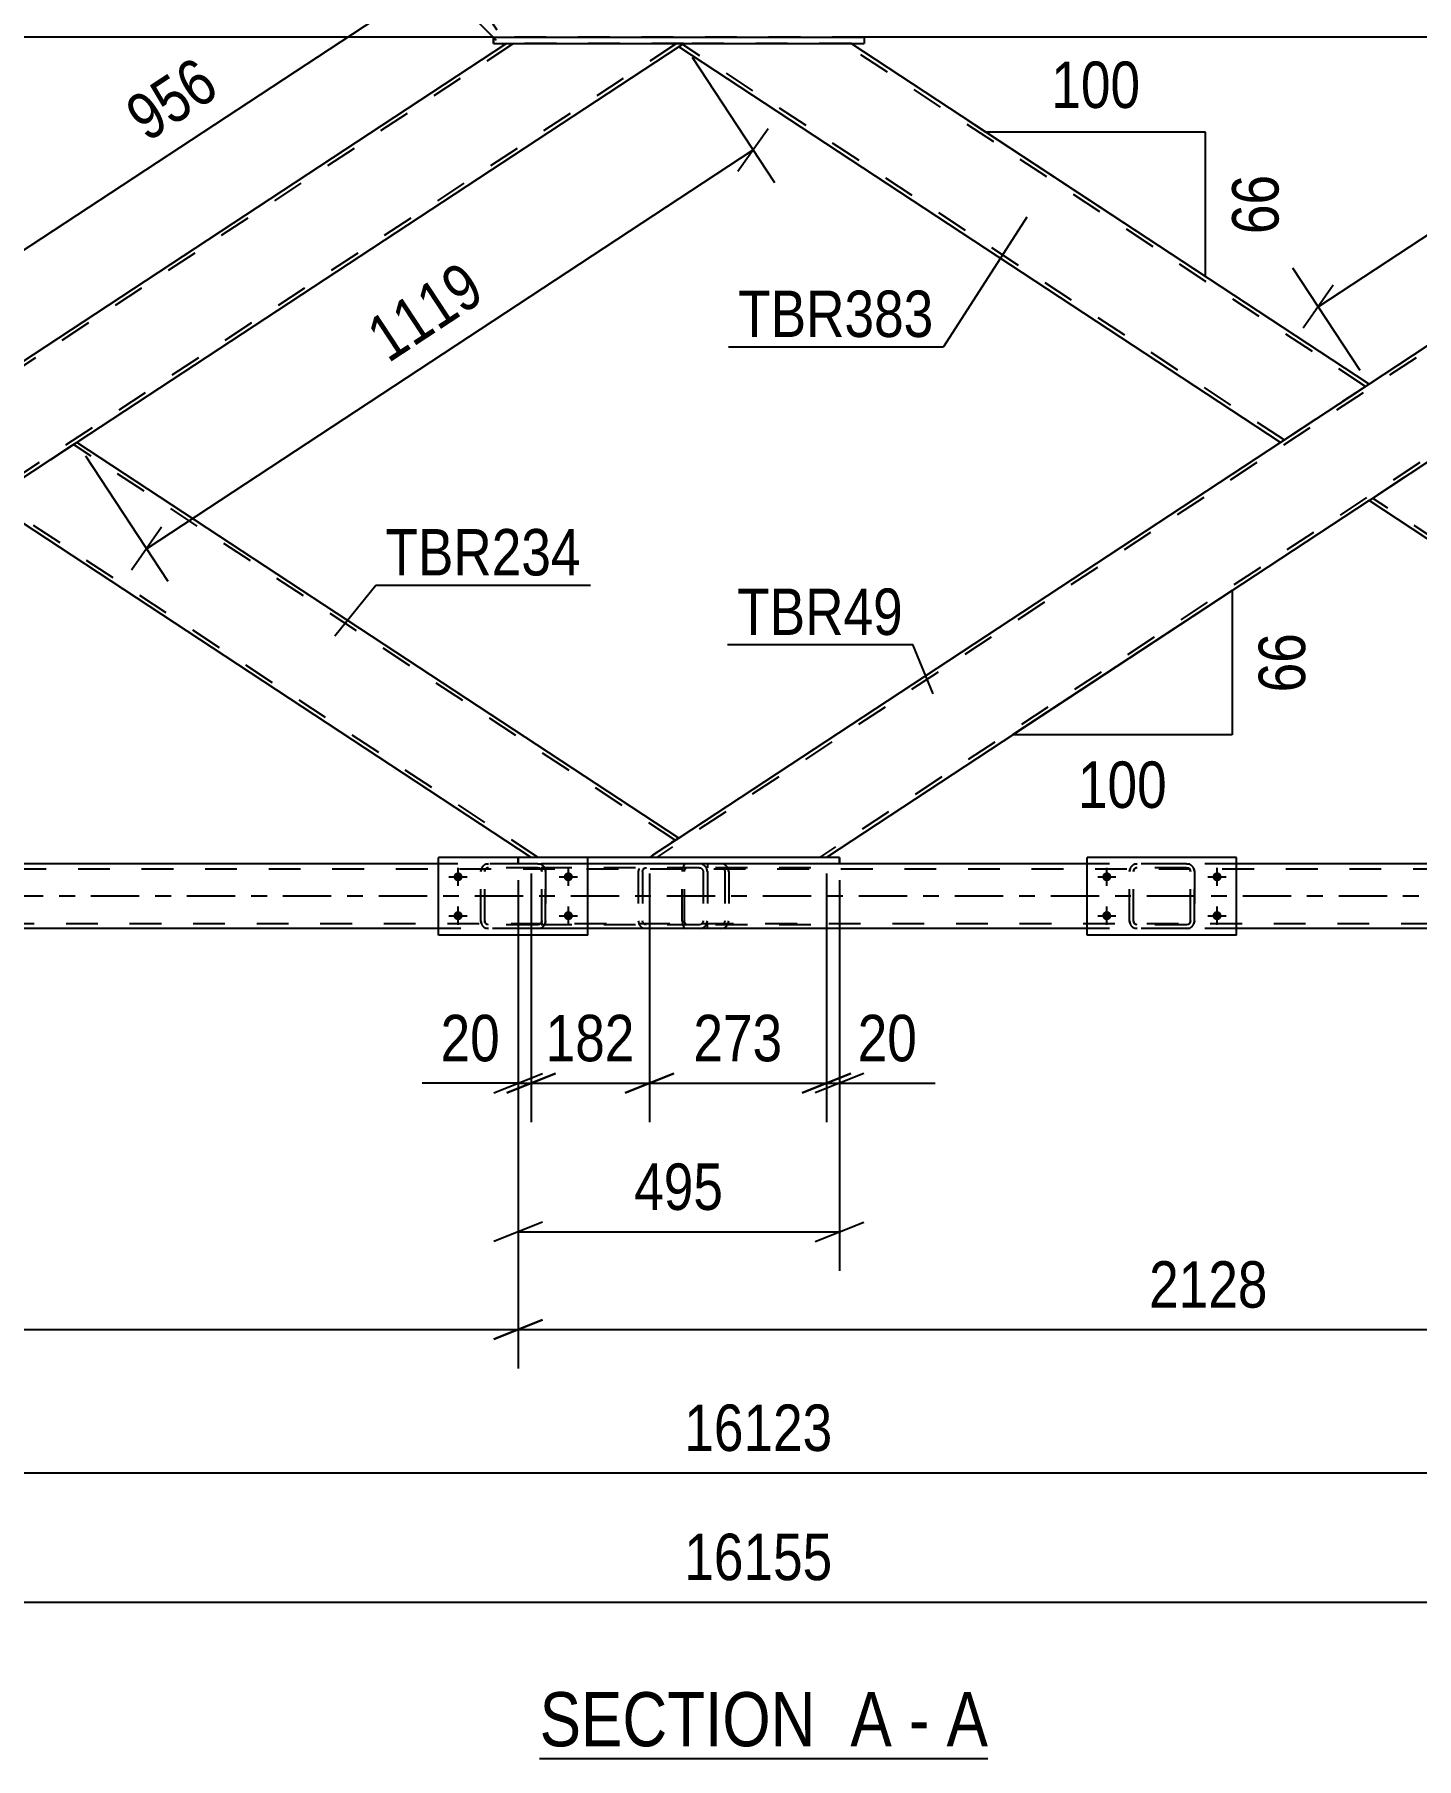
# Model space of a CAD drawing. Header units: millimetres. Extents: x -787 to 402, y -866 to -25.
# Drawn here: x -452.9 to -367.7, y -196.3 to -89.9 of the extents above; entities that cross this region are included whole.
import ezdxf

# ---------------------------------------------------------------- set-up
doc = ezdxf.new("R2010")
doc.units = ezdxf.units.MM
doc.linetypes.add('DXK_LINE_DOT2', pattern=[3.9198, 1.9599, -1.9599])
doc.linetypes.add('DXK_LINE_DOT3', pattern=[5.9187, 2.979, -0.9799, 0.9799, -0.9799])
doc.styles.add('Arial Narrow', font='ARIALN.TTF', dxfattribs={"height": 0.2})

# ---------------------------------------------------------------- blocks, each defined once
blk = doc.blocks.new('Unknown-569028579-12 - 4520')
at = {"color": 6, "linetype": 'Continuous'}
blk.add_line((-421.8, -196.25), (-394.16, -196.25), dxfattribs=at)
at = {"color": 0, "linetype": 'Continuous'}
for points in [[(-403.69, -195.5), (-403.69, -192), (-421.8, -192), (-421.8, -195.5)], [(-400.09, -195.5), (-400.09, -192), (-402.64, -192), (-402.64, -195.5)], [(-397.76, -195.5), (-397.76, -192), (-399.04, -192), (-399.04, -195.5)], [(-394.16, -195.5), (-394.16, -192), (-396.71, -192), (-396.71, -195.5)]]:
    blk.add_wipeout(points, dxfattribs=at)
at = {"color": 7, "linetype": 'Continuous', "style": 'Arial Narrow'}
for s, p in [('SECTION ', (-421.8, -195.5)), ('A', (-402.64, -195.5)), ('A', (-396.71, -195.5)), ('-', (-399.04, -195.5))]:
    blk.add_text(s, height=3.34, dxfattribs=at).set_placement(p)
blk = doc.blocks.new('Bolt-569028579-16185 - 4520')
at = {"linetype": 'Continuous'}
for points in [[(-386.83, -141.58, -1), (-386.83, -142.14, -1)], [(-380.03, -141.58, -1), (-380.03, -142.14, -1)], [(-386.83, -143.98, -1), (-386.83, -144.54, -1)], [(-380.03, -143.98, -1), (-380.03, -144.54, -1)]]:
    blk.add_hatch(color=1, dxfattribs=at).paths.add_polyline_path(points)
at = {"color": 1, "linetype": 'Continuous'}
for p, q in [((-386.83, -142.42), (-386.83, -141.3)), ((-380.03, -142.42), (-380.03, -141.3)), ((-387.39, -141.86), (-386.27, -141.86)), ((-380.59, -141.86), (-379.47, -141.86)), ((-387.39, -144.26), (-386.27, -144.26)), ((-386.83, -144.82), (-386.83, -143.7)), ((-380.59, -144.26), (-379.47, -144.26)), ((-380.03, -144.82), (-380.03, -143.7))]:
    blk.add_line(p, q, dxfattribs=at)
blk = doc.blocks.new('Part-569028579-4551 - 4520')
at = {"color": 2, "linetype": 'Continuous'}
for p, q in [((-455.76, -118.63), (-450.77, -115.34)), ((-450.33, -115.06), (-450.77, -115.34)), ((-413.22, -139.47), (-450.33, -115.06)), ((-455.79, -118.65), (-455.76, -118.63)), ((-422.33, -140.66), (-455.79, -118.65)), ((-413.66, -139.75), (-415.03, -140.66)), ((-413.26, -139.49), (-413.66, -139.75)), ((-413.26, -139.49), (-413.22, -139.47))]:
    blk.add_line(p, q, dxfattribs=at)
at = {"color": 7, "linetype": 'DXK_LINE_DOT2'}
for p, q in [((-413.44, -139.61), (-450.55, -115.2)), ((-455.57, -118.5), (-455.56, -118.49)), ((-421.9, -140.66), (-455.57, -118.5)), ((-413.66, -139.75), (-413.35, -139.55)), ((-415.03, -140.66), (-422.33, -140.66))]:
    blk.add_line(p, q, dxfattribs=at)
blk = doc.blocks.new('Part-569028579-4556 - 4520')
at = {"color": 2, "linetype": 'Continuous'}
for p, q in [((-370.62, -118.63), (-365.64, -115.34)), ((-365.2, -115.06), (-365.64, -115.34)), ((-328.09, -139.47), (-365.2, -115.06)), ((-370.66, -118.65), (-370.62, -118.63)), ((-337.2, -140.66), (-370.66, -118.65)), ((-328.53, -139.75), (-329.9, -140.66)), ((-328.12, -139.49), (-328.53, -139.75)), ((-328.12, -139.49), (-328.09, -139.47))]:
    blk.add_line(p, q, dxfattribs=at)
at = {"color": 7, "linetype": 'DXK_LINE_DOT2'}
for p, q in [((-328.31, -139.61), (-365.42, -115.2)), ((-370.44, -118.5), (-370.42, -118.49)), ((-336.76, -140.66), (-370.44, -118.5)), ((-328.53, -139.75), (-328.22, -139.55)), ((-329.9, -140.66), (-337.2, -140.66))]:
    blk.add_line(p, q, dxfattribs=at)
blk = doc.blocks.new('Part-569028579-4701 - 4520')
at = {"color": 2, "linetype": 'Continuous'}
for p, q in [((-424.65, -90.46), (-424.65, -90.06)), ((-424.65, -90.06), (-424.65, -90.06)), ((-424.65, -90.06), (-401.8, -90.06)), ((-401.8, -90.06), (-401.8, -90.46)), ((-424.65, -90.46), (-424.65, -90.46)), ((-424.65, -90.46), (-401.8, -90.46))]:
    blk.add_line(p, q, dxfattribs=at)
at = {"color": 7, "linetype": 'DXK_LINE_DOT2'}
for p, q in [((-424.65, -90.06), (-424.65, -90.46)), ((-424.65, -90.06), (-424.65, -90.06)), ((-401.8, -90.06), (-401.8, -90.46)), ((-424.65, -90.46), (-424.65, -90.46))]:
    blk.add_line(p, q, dxfattribs=at)
blk = doc.blocks.new('Part-569028579-4561 - 4520')
at = {"color": 7, "linetype": 'DXK_LINE_DOT2'}
for p, q in [((-423.42, -90.46), (-499.73, -140.66)), ((-413.37, -90.46), (-489.69, -140.66)), ((-412.93, -90.46), (-423.85, -90.46)), ((-412.93, -90.46), (-413.22, -90.65)), ((-455.79, -111.47), (-461.25, -115.06)), ((-450.33, -115.06), (-455.79, -118.65)), ((-498.36, -139.47), (-500.17, -140.66)), ((-489.25, -140.66), (-500.17, -140.66))]:
    blk.add_line(p, q, dxfattribs=at)
at = {"color": 2, "linetype": 'Continuous'}
for p, q in [((-423.85, -90.46), (-455.79, -111.47)), ((-413.22, -90.65), (-450.33, -115.06)), ((-461.25, -115.06), (-498.36, -139.47)), ((-455.79, -118.65), (-489.25, -140.66))]:
    blk.add_line(p, q, dxfattribs=at)
blk = doc.blocks.new('Part-569028579-4566 - 4520')
at = {"color": 7, "linetype": 'DXK_LINE_DOT2'}
for p, q in [((-338.28, -90.46), (-414.6, -140.66)), ((-328.24, -90.46), (-404.55, -140.66)), ((-327.8, -90.46), (-338.72, -90.46)), ((-327.8, -90.46), (-328.09, -90.65)), ((-370.66, -111.47), (-376.12, -115.06)), ((-365.2, -115.06), (-370.66, -118.65)), ((-413.22, -139.47), (-415.03, -140.66)), ((-404.12, -140.66), (-415.03, -140.66))]:
    blk.add_line(p, q, dxfattribs=at)
at = {"color": 2, "linetype": 'Continuous'}
for p, q in [((-338.72, -90.46), (-370.66, -111.47)), ((-328.09, -90.65), (-365.2, -115.06)), ((-376.12, -115.06), (-413.22, -139.47)), ((-370.66, -118.65), (-404.12, -140.66))]:
    blk.add_line(p, q, dxfattribs=at)
blk = doc.blocks.new('Part-569028579-4684 - 4520')
at = {"color": 2, "linetype": 'Continuous'}
for p, q in [((-424.65, -90.06), (-486.93, -90.06)), ((-339.52, -90.06), (-401.8, -90.06))]:
    blk.add_line(p, q, dxfattribs=at)
at = {"color": 7, "linetype": 'DXK_LINE_DOT2'}
blk.add_line((-401.8, -90.06), (-424.65, -90.06), dxfattribs=at)
blk = doc.blocks.new('Part-569028579-16118 - 4520')
at = {"color": 7, "linetype": 'DXK_LINE_DOT2'}
for p, q in [((-385.43, -141.54), (-385.39, -141.35)), ((-385.39, -141.35), (-385.43, -141.54)), ((-385.19, -141.54), (-385.17, -141.44)), ((-385.17, -141.44), (-385.19, -141.54)), ((-385.17, -141.44), (-385.12, -141.37)), ((-385.12, -141.37), (-385.17, -141.44)), ((-385.13, -141.09), (-384.95, -141.06)), ((-384.95, -141.06), (-385.13, -141.09)), ((-385.12, -141.37), (-385.04, -141.31)), ((-385.04, -141.31), (-385.12, -141.37)), ((-384.95, -141.3), (-385.04, -141.31)), ((-381.91, -141.06), (-384.95, -141.06)), ((-381.91, -141.3), (-384.95, -141.3)), ((-381.91, -141.06), (-381.72, -141.09)), ((-381.72, -141.09), (-381.91, -141.06)), ((-381.91, -141.3), (-381.82, -141.31)), ((-381.82, -141.31), (-381.74, -141.37)), ((-381.74, -141.37), (-381.82, -141.31)), ((-381.74, -141.37), (-381.69, -141.44)), ((-381.69, -141.44), (-381.74, -141.37)), ((-381.69, -141.44), (-381.67, -141.54)), ((-381.67, -141.54), (-381.69, -141.44)), ((-381.46, -141.35), (-381.43, -141.54)), ((-381.43, -141.54), (-381.46, -141.35)), ((-385.43, -144.58), (-385.43, -141.54)), ((-385.43, -141.54), (-385.43, -141.54)), ((-385.43, -144.58), (-385.43, -141.54)), ((-385.19, -144.58), (-385.19, -141.54)), ((-385.19, -141.54), (-385.19, -141.54)), ((-385.19, -144.58), (-385.19, -141.54)), ((-381.67, -144.58), (-381.67, -141.54)), ((-381.67, -141.54), (-381.67, -141.54)), ((-381.67, -144.58), (-381.67, -141.54)), ((-381.43, -144.58), (-381.43, -141.54)), ((-381.43, -141.54), (-381.43, -141.54)), ((-381.43, -141.54), (-381.43, -144.58)), ((-385.43, -144.58), (-385.43, -144.58)), ((-385.39, -144.76), (-385.43, -144.58)), ((-385.43, -144.58), (-385.39, -144.76)), ((-385.19, -144.58), (-385.19, -144.58)), ((-385.17, -144.67), (-385.19, -144.58)), ((-385.19, -144.58), (-385.17, -144.67)), ((-381.67, -144.58), (-381.69, -144.67)), ((-381.69, -144.67), (-381.67, -144.58)), ((-381.67, -144.58), (-381.67, -144.58)), ((-381.43, -144.58), (-381.46, -144.76)), ((-381.46, -144.76), (-381.43, -144.58)), ((-381.43, -144.58), (-381.43, -144.58)), ((-385.12, -144.75), (-385.17, -144.67)), ((-385.17, -144.67), (-385.12, -144.75)), ((-384.95, -145.06), (-385.13, -145.02)), ((-385.13, -145.02), (-384.95, -145.06)), ((-385.04, -144.8), (-385.12, -144.75)), ((-385.12, -144.75), (-385.04, -144.8)), ((-384.95, -144.82), (-385.04, -144.8)), ((-381.91, -144.82), (-384.95, -144.82)), ((-381.91, -145.06), (-384.95, -145.06)), ((-381.82, -144.8), (-381.91, -144.82)), ((-381.72, -145.02), (-381.91, -145.06)), ((-381.91, -145.06), (-381.72, -145.02)), ((-381.74, -144.75), (-381.82, -144.8)), ((-381.82, -144.8), (-381.74, -144.75)), ((-381.69, -144.67), (-381.74, -144.75)), ((-381.74, -144.75), (-381.69, -144.67))]:
    blk.add_line(p, q, dxfattribs=at)
at = {"color": 7, "linetype": 'DXK_LINE_DOT3'}
blk.add_line((-383.43, -143.06), (-383.43, -143.06), dxfattribs=at)
at = {"color": 7, "linetype": 'DXK_LINE_DOT2'}
for centre, start, end in [((-384.95, -141.54), 112.5, 157.5), ((-384.95, -141.54), 112.5, 157.5), ((-381.91, -141.54), 22.5, 67.5), ((-381.91, -141.54), 22.5, 67.5), ((-384.95, -144.58), 202.5, 247.5), ((-384.95, -144.58), 202.5, 247.5), ((-381.91, -144.58), 292.5, 337.5), ((-381.91, -144.58), 292.5, 337.5)]:
    blk.add_arc(centre, 0.48, start, end, dxfattribs=at)
blk = doc.blocks.new('Part-569028579-4737 - 4520')
at = {"color": 2, "linetype": 'Continuous'}
for p, q in [((-413.22, -90.65), (-413.19, -90.63)), ((-376.12, -115.06), (-413.22, -90.65)), ((-413.19, -90.63), (-412.93, -90.46)), ((-412.99, -90.49), (-412.95, -90.46)), ((-370.66, -111.47), (-402.6, -90.46)), ((-370.69, -111.49), (-371.09, -111.75)), ((-370.66, -111.47), (-370.69, -111.49)), ((-371.09, -111.75), (-376.12, -115.06))]:
    blk.add_line(p, q, dxfattribs=at)
at = {"color": 7, "linetype": 'DXK_LINE_DOT2'}
for p, q in [((-413.22, -90.65), (-413.19, -90.63)), ((-375.9, -114.91), (-413.01, -90.5)), ((-402.6, -90.46), (-412.95, -90.46)), ((-370.88, -111.61), (-403.03, -90.46)), ((-371.09, -111.75), (-370.79, -111.55)), ((-375.9, -114.91), (-375.88, -114.9))]:
    blk.add_line(p, q, dxfattribs=at)
blk = doc.blocks.new('Part-569028579-4597 - 4520')
at = {"color": 7, "linetype": 'DXK_LINE_DOT2'}
for p, q in [((-412.99, -141.35), (-413.01, -141.54)), ((-412.93, -141.2), (-412.99, -141.35)), ((-412.84, -141.09), (-412.93, -141.2)), ((-412.87, -141.54), (-412.86, -141.44)), ((-412.86, -141.44), (-412.83, -141.37)), ((-412.74, -141.06), (-412.84, -141.09)), ((-412.83, -141.37), (-412.79, -141.31)), ((-412.79, -141.31), (-412.74, -141.3)), ((-405.07, -141.06), (-412.74, -141.06)), ((-405.07, -141.3), (-412.74, -141.3)), ((-411.46, -141.06), (-411.46, -141.3)), ((-410.45, -141.09), (-410.64, -141.06)), ((-410.64, -141.3), (-410.55, -141.31)), ((-410.55, -141.31), (-410.47, -141.37)), ((-410.47, -141.37), (-410.41, -141.44)), ((-410.41, -141.44), (-410.39, -141.54)), ((-410.17, -141.4), (-410.18, -141.35)), ((-410.14, -141.54), (-410.17, -141.4)), ((-413.01, -144.58), (-413.01, -141.54)), ((-412.87, -144.58), (-412.87, -141.54)), ((-410.39, -141.54), (-410.39, -144.58)), ((-410.14, -141.54), (-410.14, -144.58)), ((-413.01, -144.58), (-412.99, -144.76)), ((-412.86, -144.67), (-412.87, -144.58)), ((-410.39, -144.58), (-410.41, -144.67)), ((-410.18, -144.76), (-410.16, -144.64)), ((-410.16, -144.64), (-410.14, -144.58)), ((-412.99, -144.76), (-412.93, -144.92)), ((-412.93, -144.92), (-412.84, -145.02)), ((-412.83, -144.75), (-412.86, -144.67)), ((-412.84, -145.02), (-412.74, -145.06)), ((-412.79, -144.8), (-412.83, -144.75)), ((-412.74, -144.82), (-412.79, -144.8)), ((-405.07, -144.82), (-412.74, -144.82)), ((-405.07, -145.06), (-412.74, -145.06)), ((-411.46, -145.06), (-411.46, -144.82)), ((-410.55, -144.8), (-410.64, -144.82)), ((-410.64, -145.06), (-410.45, -145.02)), ((-410.47, -144.75), (-410.55, -144.8)), ((-410.41, -144.67), (-410.47, -144.75))]:
    blk.add_line(p, q, dxfattribs=at)
for centre, start, end in [((-410.63, -141.55), 23.8494, 68.8059), ((-410.63, -144.56), 291.1941, 336.1506)]:
    blk.add_arc(centre, 0.492, start, end, dxfattribs=at)
blk = doc.blocks.new('Part-569028579-4691 - 4520')
at = {"color": 7, "linetype": 'DXK_LINE_DOT2'}
for p, q in [((-411.97, -141.06), (-421.71, -141.06)), ((-411.97, -141.3), (-421.71, -141.3)), ((-415.69, -141.4), (-415.72, -141.54)), ((-415.68, -141.35), (-415.69, -141.4)), ((-415.46, -141.54), (-415.44, -141.44)), ((-415.44, -141.44), (-415.39, -141.37)), ((-415.21, -141.06), (-415.4, -141.09)), ((-415.39, -141.37), (-415.3, -141.31)), ((-415.3, -141.31), (-415.21, -141.3)), ((-411.78, -141.09), (-411.97, -141.06)), ((-411.97, -141.3), (-411.87, -141.31)), ((-411.87, -141.31), (-411.79, -141.37)), ((-411.79, -141.37), (-411.73, -141.44)), ((-411.73, -141.44), (-411.72, -141.54)), ((-411.49, -141.4), (-411.5, -141.35)), ((-411.46, -141.54), (-411.49, -141.4)), ((-415.72, -141.54), (-415.72, -144.58)), ((-415.46, -141.54), (-415.46, -144.58)), ((-411.72, -141.54), (-411.72, -144.58)), ((-411.46, -141.54), (-411.46, -144.58)), ((-415.72, -144.58), (-415.7, -144.64)), ((-415.7, -144.64), (-415.68, -144.76)), ((-415.44, -144.67), (-415.46, -144.58)), ((-411.72, -144.58), (-411.73, -144.67)), ((-411.5, -144.76), (-411.47, -144.64)), ((-411.47, -144.64), (-411.46, -144.58)), ((-411.97, -144.82), (-421.71, -144.82)), ((-411.97, -145.06), (-421.71, -145.06)), ((-415.39, -144.75), (-415.44, -144.67)), ((-415.4, -145.02), (-415.21, -145.06)), ((-415.3, -144.8), (-415.39, -144.75)), ((-415.21, -144.82), (-415.3, -144.8)), ((-411.87, -144.8), (-411.97, -144.82)), ((-411.97, -145.06), (-411.78, -145.02)), ((-411.79, -144.75), (-411.87, -144.8)), ((-411.73, -144.67), (-411.79, -144.75))]:
    blk.add_line(p, q, dxfattribs=at)
for centre, start, end in [((-411.95, -141.56), 24.32, 69.2417), ((-415.23, -144.56), 204.32, 249.2417), ((-411.95, -144.56), 290.7583, 335.68)]:
    blk.add_arc(centre, 0.496, start, end, dxfattribs=at)
blk = doc.blocks.new('Part-569028579-4750 - 4520')
at = {"color": 7, "linetype": 'DXK_LINE_DOT2'}
for p, q in [((-423.13, -141.06), (-423.13, -140.66)), ((-423.13, -140.66), (-423.13, -140.66)), ((-423.13, -140.66), (-423.13, -141.06)), ((-418.83, -140.66), (-423.13, -140.66)), ((-423.13, -141.06), (-423.13, -141.06)), ((-418.83, -141.06), (-423.13, -141.06)), ((-403.32, -140.66), (-403.32, -141.06))]:
    blk.add_line(p, q, dxfattribs=at)
at = {"color": 2, "linetype": 'Continuous'}
for p, q in [((-403.32, -140.66), (-418.83, -140.66)), ((-403.32, -141.06), (-418.83, -141.06)), ((-403.32, -141.06), (-403.32, -140.66))]:
    blk.add_line(p, q, dxfattribs=at)
blk = doc.blocks.new('Part-569028579-4857 - 4520')
at = {"color": 7, "linetype": 'DXK_LINE_DOT2'}
for p, q in [((-126.88, -141.38), (-725.39, -141.38)), ((-403.32, -141.06), (-428.03, -141.06)), ((-378.83, -141.06), (-388.03, -141.06)), ((-725.39, -144.74), (-126.88, -144.74)), ((-418.83, -145.06), (-428.03, -145.06)), ((-378.83, -145.06), (-388.03, -145.06))]:
    blk.add_line(p, q, dxfattribs=at)
at = {"color": 2, "linetype": 'Continuous'}
for p, q in [((-428.03, -141.06), (-458.83, -141.06)), ((-388.03, -141.06), (-403.32, -141.06)), ((-348.03, -141.06), (-378.83, -141.06)), ((-428.03, -145.06), (-458.83, -145.06)), ((-388.03, -145.06), (-418.83, -145.06)), ((-348.03, -145.06), (-378.83, -145.06))]:
    blk.add_line(p, q, dxfattribs=at)
at = {"color": 7, "linetype": 'DXK_LINE_DOT3'}
blk.add_line((-126.88, -143.06), (-725.39, -143.06), dxfattribs=at)
blk = doc.blocks.new('Part-569028579-16119 - 4520')
at = {"color": 2, "linetype": 'Continuous'}
for p, q in [((-378.83, -140.66), (-388.03, -140.66)), ((-388.03, -145.46), (-388.03, -140.66)), ((-378.83, -145.46), (-378.83, -140.66)), ((-378.83, -145.46), (-388.03, -145.46))]:
    blk.add_line(p, q, dxfattribs=at)
blk = doc.blocks.new('Part-569028579-16121 - 4520')
at = {"color": 7, "linetype": 'DXK_LINE_DOT2'}
for p, q in [((-425.43, -141.54), (-425.39, -141.35)), ((-425.39, -141.35), (-425.43, -141.54)), ((-425.19, -141.54), (-425.17, -141.44)), ((-425.17, -141.44), (-425.19, -141.54)), ((-425.17, -141.44), (-425.12, -141.37)), ((-425.12, -141.37), (-425.17, -141.44)), ((-425.13, -141.09), (-424.95, -141.06)), ((-424.95, -141.06), (-425.13, -141.09)), ((-425.12, -141.37), (-425.04, -141.31)), ((-425.04, -141.31), (-425.12, -141.37)), ((-424.95, -141.3), (-425.04, -141.31)), ((-421.91, -141.06), (-424.95, -141.06)), ((-421.91, -141.3), (-424.95, -141.3)), ((-421.91, -141.06), (-421.72, -141.09)), ((-421.72, -141.09), (-421.91, -141.06)), ((-421.91, -141.3), (-421.82, -141.31)), ((-421.82, -141.31), (-421.74, -141.37)), ((-421.74, -141.37), (-421.82, -141.31)), ((-421.74, -141.37), (-421.69, -141.44)), ((-421.69, -141.44), (-421.74, -141.37)), ((-421.69, -141.44), (-421.67, -141.54)), ((-421.67, -141.54), (-421.69, -141.44)), ((-421.46, -141.35), (-421.43, -141.54)), ((-421.43, -141.54), (-421.46, -141.35)), ((-425.43, -144.58), (-425.43, -141.54)), ((-425.43, -141.54), (-425.43, -141.54)), ((-425.43, -144.58), (-425.43, -141.54)), ((-425.19, -144.58), (-425.19, -141.54)), ((-425.19, -141.54), (-425.19, -141.54)), ((-425.19, -144.58), (-425.19, -141.54)), ((-421.67, -144.58), (-421.67, -141.54)), ((-421.67, -141.54), (-421.67, -141.54)), ((-421.67, -144.58), (-421.67, -141.54)), ((-421.43, -144.58), (-421.43, -141.54)), ((-421.43, -141.54), (-421.43, -141.54)), ((-421.43, -141.54), (-421.43, -144.58)), ((-425.43, -144.58), (-425.43, -144.58)), ((-425.39, -144.76), (-425.43, -144.58)), ((-425.43, -144.58), (-425.39, -144.76)), ((-425.19, -144.58), (-425.19, -144.58)), ((-425.17, -144.67), (-425.19, -144.58)), ((-425.19, -144.58), (-425.17, -144.67)), ((-421.67, -144.58), (-421.69, -144.67)), ((-421.69, -144.67), (-421.67, -144.58)), ((-421.67, -144.58), (-421.67, -144.58)), ((-421.43, -144.58), (-421.46, -144.76)), ((-421.46, -144.76), (-421.43, -144.58)), ((-421.43, -144.58), (-421.43, -144.58)), ((-425.12, -144.75), (-425.17, -144.67)), ((-425.17, -144.67), (-425.12, -144.75)), ((-424.95, -145.06), (-425.13, -145.02)), ((-425.13, -145.02), (-424.95, -145.06)), ((-425.04, -144.8), (-425.12, -144.75)), ((-425.12, -144.75), (-425.04, -144.8)), ((-424.95, -144.82), (-425.04, -144.8)), ((-421.91, -144.82), (-424.95, -144.82)), ((-421.91, -145.06), (-424.95, -145.06)), ((-421.82, -144.8), (-421.91, -144.82)), ((-421.72, -145.02), (-421.91, -145.06)), ((-421.91, -145.06), (-421.72, -145.02)), ((-421.74, -144.75), (-421.82, -144.8)), ((-421.82, -144.8), (-421.74, -144.75)), ((-421.69, -144.67), (-421.74, -144.75)), ((-421.74, -144.75), (-421.69, -144.67))]:
    blk.add_line(p, q, dxfattribs=at)
at = {"color": 7, "linetype": 'DXK_LINE_DOT3'}
blk.add_line((-423.43, -143.06), (-423.43, -143.06), dxfattribs=at)
at = {"color": 7, "linetype": 'DXK_LINE_DOT2'}
for centre, start, end in [((-424.95, -141.54), 112.5, 157.5), ((-424.95, -141.54), 112.5, 157.5), ((-421.91, -141.54), 22.5, 67.5), ((-421.91, -141.54), 22.5, 67.5), ((-424.95, -144.58), 202.5, 247.5), ((-424.95, -144.58), 202.5, 247.5), ((-421.91, -144.58), 292.5, 337.5), ((-421.91, -144.58), 292.5, 337.5)]:
    blk.add_arc(centre, 0.48, start, end, dxfattribs=at)
blk = doc.blocks.new('Part-569028579-16122 - 4520')
at = {"color": 2, "linetype": 'Continuous'}
for p, q in [((-418.83, -140.66), (-428.03, -140.66)), ((-428.03, -145.46), (-428.03, -140.66)), ((-418.83, -145.46), (-418.83, -140.66)), ((-418.83, -145.46), (-428.03, -145.46))]:
    blk.add_line(p, q, dxfattribs=at)
blk = doc.blocks.new('Bolt-569028579-16187 - 4520')
at = {"linetype": 'Continuous'}
for points in [[(-426.83, -141.58, -1), (-426.83, -142.14, -1)], [(-420.03, -141.58, -1), (-420.03, -142.14, -1)], [(-426.83, -143.98, -1), (-426.83, -144.54, -1)], [(-420.03, -143.98, -1), (-420.03, -144.54, -1)]]:
    blk.add_hatch(color=1, dxfattribs=at).paths.add_polyline_path(points)
at = {"color": 1, "linetype": 'Continuous'}
for p, q in [((-426.83, -142.42), (-426.83, -141.3)), ((-420.03, -142.42), (-420.03, -141.3)), ((-427.39, -141.86), (-426.27, -141.86)), ((-420.59, -141.86), (-419.47, -141.86)), ((-427.39, -144.26), (-426.27, -144.26)), ((-426.83, -144.82), (-426.83, -143.7)), ((-420.59, -144.26), (-419.47, -144.26)), ((-420.03, -144.82), (-420.03, -143.7))]:
    blk.add_line(p, q, dxfattribs=at)
blk = doc.blocks.new('StraightDimension-569028579-61938 - 4520')
at = {"color": 7, "linetype": 'Continuous'}
blk.add_line((-726.03, -186.6), (-90.59, -186.6), dxfattribs=at)
at = {"color": 0}
blk.add_wipeout([(-403.14, -185.85), (-403.14, -181.65), (-413.48, -181.65), (-413.48, -185.85)], dxfattribs=at)
at = {"color": 3, "style": 'Arial Narrow'}
blk.add_text('16155', height=2.863, dxfattribs=at).set_placement((-412.88, -185.25))
blk = doc.blocks.new('StraightDimension-569028579-63167 - 4520')
at = {"color": 7, "linetype": 'Continuous'}
for p, q in [((-423.13, -142.06), (-423.13, -172.19)), ((-338, -142.06), (-338, -172.19)), ((-421.63, -169.19), (-424.63, -170.39)), ((-423.13, -169.79), (-338, -169.79)), ((-339.5, -170.39), (-336.5, -169.19))]:
    blk.add_line(p, q, dxfattribs=at)
at = {"color": 0}
blk.add_wipeout([(-376.31, -169.04), (-376.31, -164.84), (-384.82, -164.84), (-384.82, -169.04)], dxfattribs=at)
at = {"color": 3, "style": 'Arial Narrow'}
blk.add_text('2128', height=2.863, dxfattribs=at).set_placement((-384.22, -168.44))
blk = doc.blocks.new('AngleDimension-569028579-64490 - 4520')
at = {"color": 7, "linetype": 'Continuous'}
for p, q in [((-379.1, -124.2), (-392.64, -133.11)), ((-379.1, -124.2), (-379.1, -133.11)), ((-381.26, -125.62), (-392.64, -133.11)), ((-379.1, -133.11), (-392.64, -133.11))]:
    blk.add_line(p, q, dxfattribs=at)
at = {"color": 0}
for points in [[(-374, -126.23), (-378.2, -126.23), (-378.2, -131.08), (-374, -131.08)], [(-382.53, -138.21), (-382.53, -134.01), (-389.21, -134.01), (-389.21, -138.21)]]:
    blk.add_wipeout(points, dxfattribs=at)
at = {"color": 3, "style": 'Arial Narrow'}
blk.add_text('66', height=2.863, rotation=90.0002, dxfattribs=at).set_placement((-374.6, -130.48))
blk.add_text('100', height=2.863, dxfattribs=at).set_placement((-388.61, -137.61))
blk = doc.blocks.new('AngleDimension-569028579-64488 - 4520')
at = {"color": 7, "linetype": 'Continuous'}
for p, q in [((-395.37, -95.21), (-394.28, -95.93)), ((-380.74, -95.93), (-394.28, -95.93)), ((-380.74, -104.83), (-394.28, -95.93)), ((-380.74, -104.83), (-380.74, -95.93))]:
    blk.add_line(p, q, dxfattribs=at)
at = {"color": 0}
for points in [[(-384.17, -95.03), (-384.17, -90.83), (-390.85, -90.83), (-390.85, -95.03)], [(-375.64, -97.95), (-379.84, -97.95), (-379.84, -102.81), (-375.64, -102.81)]]:
    blk.add_wipeout(points, dxfattribs=at)
at = {"color": 3, "style": 'Arial Narrow'}
blk.add_text('100', height=2.863, dxfattribs=at).set_placement((-390.25, -94.43))
blk.add_text('66', height=2.863, rotation=90.0002, dxfattribs=at).set_placement((-376.24, -102.21))
blk = doc.blocks.new('StraightDimension-569028579-61472 - 4520')
at = {"color": 7, "linetype": 'Continuous'}
blk.add_line((-725.39, -178.63), (-91.23, -178.63), dxfattribs=at)
at = {"color": 0}
blk.add_wipeout([(-403.14, -177.88), (-403.14, -173.68), (-413.48, -173.68), (-413.48, -177.88)], dxfattribs=at)
at = {"color": 3, "style": 'Arial Narrow'}
blk.add_text('16123', height=2.863, dxfattribs=at).set_placement((-412.88, -177.28))
blk = doc.blocks.new('StraightDimension-569028579-63168 - 4520')
at = {"color": 7, "linetype": 'Continuous'}
for p, q in [((-508.27, -142.06), (-508.27, -172.19)), ((-423.13, -142.06), (-423.13, -172.19)), ((-506.77, -169.19), (-509.77, -170.39)), ((-508.27, -169.79), (-423.13, -169.79)), ((-424.63, -170.39), (-421.63, -169.19))]:
    blk.add_line(p, q, dxfattribs=at)
at = {"color": 0}
blk.add_wipeout([(-461.44, -169.04), (-461.44, -164.84), (-469.96, -164.84), (-469.96, -169.04)], dxfattribs=at)
at = {"color": 3, "style": 'Arial Narrow'}
blk.add_text('2128', height=2.863, dxfattribs=at).set_placement((-469.36, -168.44))
blk = doc.blocks.new('StraightDimension-569028579-64125 - 4520')
at = {"color": 7, "linetype": 'Continuous'}
for p, q in [((-404.12, -141.66), (-404.12, -156.99)), ((-403.32, -142.06), (-403.32, -156.99)), ((-405.62, -155.19), (-402.62, -153.99)), ((-401.82, -153.99), (-404.82, -155.19)), ((-404.12, -154.59), (-403.32, -154.59)), ((-403.32, -154.59), (-397.41, -154.59)), ((-403.32, -154.59), (-397.41, -154.59))]:
    blk.add_line(p, q, dxfattribs=at)
at = {"color": 0}
blk.add_wipeout([(-397.93, -153.84), (-397.93, -149.64), (-402.79, -149.64), (-402.79, -153.84)], dxfattribs=at)
at = {"color": 3, "style": 'Arial Narrow'}
blk.add_text('20', height=2.863, dxfattribs=at).set_placement((-402.19, -153.24))
blk = doc.blocks.new('StraightDimension-569028579-64119 - 4520')
at = {"color": 7, "linetype": 'Continuous'}
for p, q in [((-423.13, -142.06), (-423.13, -166.16)), ((-403.32, -142.06), (-403.32, -166.16)), ((-421.63, -163.16), (-424.63, -164.36)), ((-423.13, -163.76), (-403.32, -163.76)), ((-404.82, -164.36), (-401.82, -163.16))]:
    blk.add_line(p, q, dxfattribs=at)
at = {"color": 0}
blk.add_wipeout([(-409.88, -163.01), (-409.88, -158.81), (-416.57, -158.81), (-416.57, -163.01)], dxfattribs=at)
at = {"color": 3, "style": 'Arial Narrow'}
blk.add_text('495', height=2.863, dxfattribs=at).set_placement((-415.97, -162.41))
blk = doc.blocks.new('StraightDimension-569028579-64121 - 4520')
at = {"color": 7, "linetype": 'Continuous'}
for p, q in [((-423.13, -142.06), (-423.13, -156.99)), ((-422.33, -141.66), (-422.33, -156.99)), ((-424.63, -155.19), (-421.63, -153.99)), ((-420.83, -153.99), (-423.83, -155.19)), ((-423.13, -154.59), (-429.04, -154.59)), ((-423.13, -154.59), (-429.04, -154.59)), ((-423.13, -154.59), (-422.33, -154.59))]:
    blk.add_line(p, q, dxfattribs=at)
at = {"color": 0}
blk.add_wipeout([(-423.66, -153.84), (-423.66, -149.64), (-428.51, -149.64), (-428.51, -153.84)], dxfattribs=at)
at = {"color": 3, "style": 'Arial Narrow'}
blk.add_text('20', height=2.863, dxfattribs=at).set_placement((-427.91, -153.24))
blk = doc.blocks.new('StraightDimension-569028579-64123 - 4520')
at = {"color": 7, "linetype": 'Continuous'}
for p, q in [((-422.33, -141.66), (-422.33, -156.99)), ((-415.03, -141.66), (-415.03, -156.99)), ((-423.83, -155.19), (-420.83, -153.99)), ((-413.53, -153.99), (-416.53, -155.19)), ((-422.33, -154.59), (-415.03, -154.59))]:
    blk.add_line(p, q, dxfattribs=at)
at = {"color": 0}
blk.add_wipeout([(-415.34, -153.84), (-415.34, -149.64), (-422.03, -149.64), (-422.03, -153.84)], dxfattribs=at)
at = {"color": 3, "style": 'Arial Narrow'}
blk.add_text('182', height=2.863, dxfattribs=at).set_placement((-421.43, -153.24))
blk = doc.blocks.new('StraightDimension-569028579-64124 - 4520')
at = {"color": 7, "linetype": 'Continuous'}
for p, q in [((-415.03, -141.66), (-415.03, -156.99)), ((-404.12, -141.66), (-404.12, -156.99)), ((-416.53, -155.19), (-413.53, -153.99)), ((-402.62, -153.99), (-405.62, -155.19)), ((-415.03, -154.59), (-404.12, -154.59))]:
    blk.add_line(p, q, dxfattribs=at)
at = {"color": 0}
blk.add_wipeout([(-406.23, -153.84), (-406.23, -149.64), (-412.92, -149.64), (-412.92, -153.84)], dxfattribs=at)
at = {"color": 3, "style": 'Arial Narrow'}
blk.add_text('273', height=2.863, dxfattribs=at).set_placement((-412.32, -153.24))
blk = doc.blocks.new('StraightDimension-569028579-64325 - 4520')
at = {"color": 7, "linetype": 'Continuous'}
for p, q in [((-424.42, -89.63), (-428.57, -83.32)), ((-427.93, -87.02), (-426.08, -84.37)), ((-458.95, -106.71), (-427.01, -85.7)), ((-456.36, -110.64), (-460.51, -104.33)), ((-458.02, -105.38), (-459.87, -108.03))]:
    blk.add_line(p, q, dxfattribs=at)
at = {"color": 0}
blk.add_wipeout([(-440.6, -93.74), (-442.9, -90.23), (-448.49, -93.9), (-446.18, -97.41)], dxfattribs=at)
at = {"color": 3, "style": 'Arial Narrow'}
blk.add_text('956', height=2.863, rotation=33.3347, dxfattribs=at).set_placement((-446.01, -96.58))
blk = doc.blocks.new('StraightDimension-569028579-64327 - 4520')
at = {"color": 7, "linetype": 'Continuous'}
for p, q in [((-412.4, -91.3), (-407.32, -99.02)), ((-409.57, -98.34), (-407.72, -95.69)), ((-446.04, -121.62), (-408.64, -97.02)), ((-449.8, -115.9), (-444.72, -123.62)), ((-445.12, -120.29), (-446.96, -122.94))]:
    blk.add_line(p, q, dxfattribs=at)
at = {"color": 0}
blk.add_wipeout([(-424.2, -106.35), (-426.51, -102.84), (-433.62, -107.52), (-431.31, -111.03)], dxfattribs=at)
at = {"color": 3, "style": 'Arial Narrow'}
blk.add_text('1119', height=2.863, rotation=33.3347, dxfattribs=at).set_placement((-431.14, -110.2))
blk = doc.blocks.new('StraightDimension-569028579-64329 - 4520')
at = {"color": 7, "linetype": 'Continuous'}
for p, q in [((-339.27, -89.62), (-343.42, -83.31)), ((-342.78, -87.01), (-340.93, -84.36)), ((-373.8, -106.7), (-341.86, -85.69)), ((-371.21, -110.63), (-375.36, -104.31)), ((-372.87, -105.37), (-374.72, -108.02))]:
    blk.add_line(p, q, dxfattribs=at)
at = {"color": 0}
blk.add_wipeout([(-355.45, -93.73), (-357.75, -90.22), (-363.34, -93.89), (-361.03, -97.4)], dxfattribs=at)
at = {"color": 3, "style": 'Arial Narrow'}
blk.add_text('956', height=2.863, rotation=33.3347, dxfattribs=at).set_placement((-360.86, -96.57))
blk = doc.blocks.new('Mark-569028579-90544 - 4520')
at = {"color": 30, "linetype": 'Continuous'}
for p in [(-443.49, -81.98), (-424.46, -90.26)]:
    blk.add_line(p, (-432.79, -81.98), dxfattribs=at)
at = {"color": 0}
blk.add_wipeout([(-433.39, -81.38), (-433.39, -78.38), (-442.89, -78.38), (-442.89, -81.38)], dxfattribs=at)
blk.add_wipeout([(-433.39, -81.38), (-433.39, -78.38), (-442.89, -78.38), (-442.89, -81.38)], dxfattribs=at)
at = {"color": 3, "style": 'Arial Narrow'}
blk.add_text('PL103', height=2.863, dxfattribs=at).set_placement((-442.89, -81.38))
blk = doc.blocks.new('Mark-569028579-65110 - 4520')
at = {"color": 30, "linetype": 'Continuous'}
for p, q in [((-434.43, -126.99), (-431.91, -123.87)), ((-431.91, -123.87), (-418.66, -123.87))]:
    blk.add_line(p, q, dxfattribs=at)
at = {"color": 0}
blk.add_wipeout([(-419.26, -123.27), (-419.26, -120.27), (-431.31, -120.27), (-431.31, -123.27)], dxfattribs=at)
blk.add_wipeout([(-419.26, -123.27), (-419.26, -120.27), (-431.31, -120.27), (-431.31, -123.27)], dxfattribs=at)
at = {"color": 3, "style": 'Arial Narrow'}
blk.add_text('TBR234', height=2.863, dxfattribs=at).set_placement((-431.31, -123.27))
blk = doc.blocks.new('Mark-569028579-65119 - 4520')
at = {"color": 30, "linetype": 'Continuous'}
for p in [(-410.22, -127.54), (-397.53, -130.58)]:
    blk.add_line(p, (-398.79, -127.54), dxfattribs=at)
at = {"color": 0}
blk.add_wipeout([(-399.39, -126.94), (-399.39, -123.94), (-409.62, -123.94), (-409.62, -126.94)], dxfattribs=at)
blk.add_wipeout([(-399.39, -126.94), (-399.39, -123.94), (-409.62, -123.94), (-409.62, -126.94)], dxfattribs=at)
at = {"color": 3, "style": 'Arial Narrow'}
blk.add_text('TBR49', height=2.863, dxfattribs=at).set_placement((-409.62, -126.94))
blk = doc.blocks.new('Mark-569028579-65146 - 4520')
at = {"color": 30, "linetype": 'Continuous'}
for p in [(-391.76, -101.17), (-410.16, -109.16)]:
    blk.add_line(p, (-396.9, -109.16), dxfattribs=at)
at = {"color": 0}
blk.add_wipeout([(-397.5, -108.56), (-397.5, -105.56), (-409.56, -105.56), (-409.56, -108.56)], dxfattribs=at)
blk.add_wipeout([(-397.5, -108.56), (-397.5, -105.56), (-409.56, -105.56), (-409.56, -108.56)], dxfattribs=at)
at = {"color": 3, "style": 'Arial Narrow'}
blk.add_text('TBR383', height=2.863, dxfattribs=at).set_placement((-409.56, -108.56))

msp = doc.modelspace()

# ---------------------------------------------------------------- block references
for name in ['Part-569028579-4684 - 4520', 'Part-569028579-4701 - 4520', 'Part-569028579-4561 - 4520', 'Part-569028579-4566 - 4520', 'Part-569028579-4737 - 4520', 'Part-569028579-4551 - 4520', 'Part-569028579-4556 - 4520', 'Part-569028579-4857 - 4520', 'Part-569028579-16122 - 4520', 'Bolt-569028579-16187 - 4520', 'Part-569028579-16121 - 4520', 'Part-569028579-4750 - 4520', 'Part-569028579-4691 - 4520', 'Part-569028579-4597 - 4520', 'Part-569028579-16119 - 4520', 'Bolt-569028579-16185 - 4520', 'Part-569028579-16118 - 4520', 'StraightDimension-569028579-61938 - 4520', 'Unknown-569028579-12 - 4520']:
    msp.add_blockref(name, (0, 0))

# ---------------------------------------------------------------- next in the draw order: block references
for name in ['StraightDimension-569028579-64325 - 4520', 'AngleDimension-569028579-64488 - 4520', 'AngleDimension-569028579-64490 - 4520', 'StraightDimension-569028579-63167 - 4520']:
    msp.add_blockref(name, (0, 0))

# ---------------------------------------------------------------- next in the draw order: block references
for name in ['Mark-569028579-90544 - 4520', 'StraightDimension-569028579-64329 - 4520', 'StraightDimension-569028579-64327 - 4520', 'StraightDimension-569028579-61472 - 4520']:
    msp.add_blockref(name, (0, 0))

# ---------------------------------------------------------------- next in the draw order: block references
for name in ['Mark-569028579-65146 - 4520', 'Mark-569028579-65110 - 4520', 'Mark-569028579-65119 - 4520', 'StraightDimension-569028579-63168 - 4520', 'StraightDimension-569028579-64125 - 4520']:
    msp.add_blockref(name, (0, 0))

# ---------------------------------------------------------------- next in the draw order: block references
msp.add_blockref('StraightDimension-569028579-64119 - 4520', (0, 0))

# ---------------------------------------------------------------- next in the draw order: block references
msp.add_blockref('StraightDimension-569028579-64121 - 4520', (0, 0))

# ---------------------------------------------------------------- next in the draw order: block references
msp.add_blockref('StraightDimension-569028579-64123 - 4520', (0, 0))

# ---------------------------------------------------------------- next in the draw order: block references
msp.add_blockref('StraightDimension-569028579-64124 - 4520', (0, 0))

doc.saveas('drawing.dxf')
